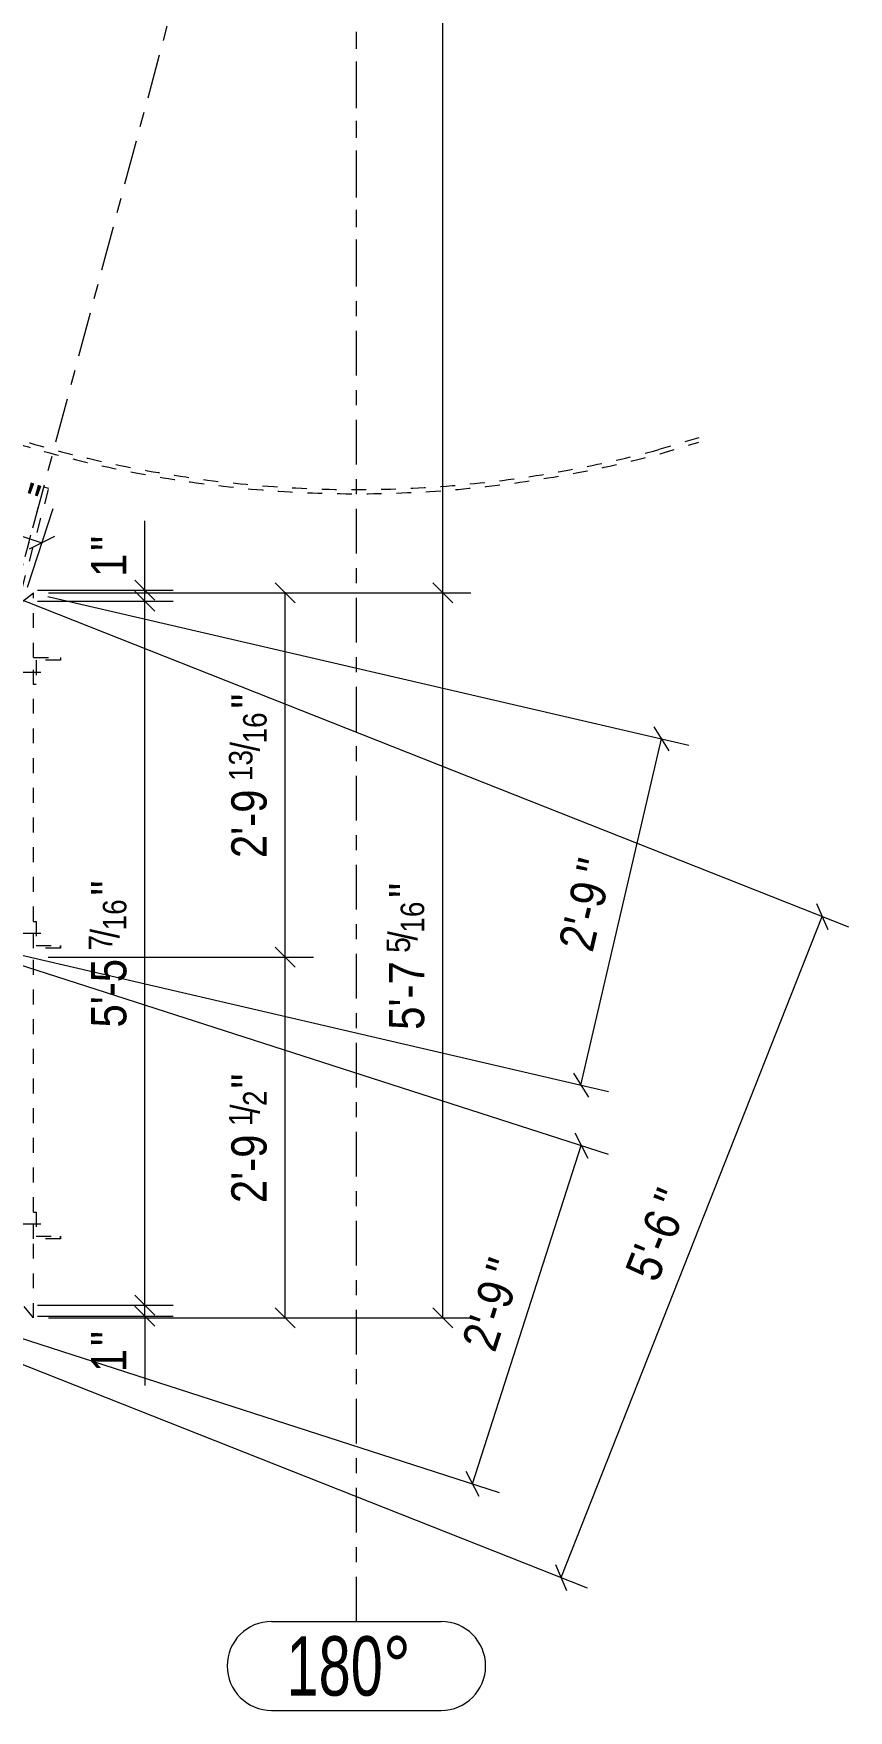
# Model space of a CAD drawing. Header units: millimetres. Extents: x -16923 to 12967, y -5402 to 13813.
# Drawn here: x -9992 to -8069, y -2012 to 1944 of the extents above; entities that cross this region are included whole.
import ezdxf

# ---------------------------------------------------------------- set-up
doc = ezdxf.new("R2010")
doc.units = ezdxf.units.MM
doc.header["$LTSCALE"] = 35
for name, pattern in [('XKITLINE00', [0]), ('XKITLINE01', [4, 1, -1, 1, -1]), ('XKITLINE03', [6, 3, -1, 1, -1])]:
    doc.linetypes.add(name, pattern=pattern)
for name, color, linetype, lineweight in [('Bolt', 3, 'Continuous', 0), ('Dimension', 7, 'Continuous', 0), ('Grid', 1, 'Continuous', 0), ('Part', 2, 'Continuous', 0)]:
    doc.layers.add(name, color=color, linetype=linetype, lineweight=lineweight)
doc.styles.add('ARIAL', font='arial.ttf')
doc.styles.add('ARIAL_NARROW', font='ARIALN.TTF')

msp = doc.modelspace()

# ---------------------------------------------------------------- linework, layer by layer
at = {"layer": 'Bolt', "color": 8, "linetype": 'XKITLINE00', "lineweight": 0}
for p, q in [((-9974.530256, 436.720692), (-10030.092757, 436.720692)), ((-9974.530256, 436.720692), (-10030.092757, 436.720692)), ((-9974.530254, -179.229308), (-10030.092755, -179.229308)), ((-9974.530254, -179.229308), (-10030.092755, -179.229308)), ((-9974.530254, -865.029308), (-10030.092755, -865.029308)), ((-9974.530254, -865.029308), (-10030.092755, -865.029308))]:
    msp.add_line(p, q, dxfattribs=at)
at = {"layer": 'Dimension', "color": 4, "linetype": 'XKITLINE00', "lineweight": 0}
for p, q in [((-9026.208114, 624.088293), (-9026.208114, 3627.696377)), ((-9049.781287, 647.661466), (-9002.634942, 600.515121)), ((-9049.781287, 647.661466), (-9002.634942, 600.515121)), ((-9956.992753, 624.088293), (-8959.533114, 624.088293)), ((-9956.992753, 624.088293), (-8959.533114, 624.088293)), ((-9026.208114, -1086.313704), (-9026.208114, 624.088293)), ((-9049.781287, -1062.740531), (-9002.634942, -1109.886876)), ((-9956.992753, -1086.313704), (-8959.533114, -1086.313704))]:
    msp.add_line(p, q, dxfattribs=at)
at = {"layer": 'Dimension', "color": 7, "linetype": 'XKITLINE00', "lineweight": 0}
for p, q in [((-10331.451063, 860.201904), (-9972.195842, 742.547544)), ((-10006.428265, 638.019529), (-9945.608289, 823.7321)), ((-9729.083021, 630.604006), (-9729.083021, 794.361448)), ((-9729.083021, 630.604006), (-9729.083021, 794.361448)), ((-9942.456761, 757.613266), (-10001.934923, 727.481821)), ((-10336.475869, 732.910568), (-8068.528556, -163.654481)), ((-9752.656193, 654.177178), (-9705.509848, 607.030834)), ((-9421.651737, 647.661466), (-9374.505392, 600.515121)), ((-9982.392753, 630.604006), (-9662.408021, 630.604006)), ((-9982.392753, 604.951232), (-9662.408021, 604.951232)), ((-9982.392753, 604.951232), (-9662.408021, 604.951232)), ((-9957.900823, 616.167416), (-8445.252778, 264.72063)), ((-9956.992753, 624.088293), (-9331.403564, 624.088293)), ((-9752.656193, 628.524404), (-9705.509848, 581.378059)), ((-9752.656193, 628.524404), (-9705.509848, 581.378059)), ((-9729.083021, 604.951232), (-9729.083021, 630.604006)), ((-9729.083021, -1056.383179), (-9729.083021, 604.951232)), ((-9398.078564, -234.824437), (-9398.078564, 624.088293)), ((-8699.929835, -536.807704), (-8510.197905, 279.809901)), ((-8527.824612, 308.106334), (-8492.571198, 251.513468)), ((-8143.790297, -108.553688), (-8117.278298, -169.731049)), ((-10404.084151, -130.322169), (-8635.693045, -700.111797)), ((-8747.022147, -1698.607533), (-8130.534297, -139.142368)), ((-10148.029147, -200.358091), (-8634.984708, -551.896975)), ((-9957.136478, -234.824437), (-9331.403564, -234.824437)), ((-9957.136478, -234.824437), (-9331.403564, -234.824437)), ((-9421.651737, -211.251265), (-9374.505392, -258.397609)), ((-9421.651737, -211.251265), (-9374.505392, -258.397609)), ((-9398.078564, -1086.313704), (-9398.078564, -234.824437)), ((-8717.556542, -508.511271), (-8682.303128, -565.104137)), ((-8714.362903, -649.997124), (-8683.947345, -709.3305)), ((-8956.215506, -1477.472812), (-8699.155124, -679.663812)), ((-10952.963719, -826.554597), (-8685.016406, -1723.119646)), ((-10661.144533, -928.131168), (-8892.753427, -1497.920797)), ((-9982.392754, -1056.383179), (-9662.408021, -1056.383179)), ((-9982.392754, -1056.383179), (-9662.408021, -1056.383179)), ((-9752.656193, -1032.810007), (-9705.509848, -1079.956351)), ((-9752.656193, -1032.810007), (-9705.509848, -1079.956351)), ((-9752.656193, -1058.253518), (-9705.509848, -1105.399863)), ((-9729.083021, -1081.826691), (-9729.083021, -1056.383179)), ((-9421.651737, -1062.740531), (-9374.505392, -1109.886876)), ((-9982.392754, -1081.826691), (-9662.408021, -1081.826691)), ((-9956.992753, -1086.313704), (-9331.403564, -1086.313704)), ((-9729.083021, -1081.826691), (-9729.083021, -1245.584133)), ((-9729.083021, -1081.826691), (-9729.083021, -1245.584133)), ((-8971.423285, -1447.806124), (-8941.007727, -1507.1395)), ((-8760.278147, -1668.018853), (-8733.766148, -1729.196214))]:
    msp.add_line(p, q, dxfattribs=at)
at = {"layer": 'Dimension', "color": 3}
for p in [(-9972.195842, 742.547544), (-9729.083021, 630.604006), (-9729.083021, 604.951232), (-9729.083021, 604.951232), (-9398.078564, 624.088293), (-8510.197905, 279.809901), (-8130.534297, -139.142368), (-9398.078564, -234.824437), (-9398.078564, -234.824437), (-8699.929835, -536.807704), (-8699.155124, -679.663812), (-9729.083021, -1056.383179), (-9729.083021, -1056.383179), (-9729.083021, -1081.826691), (-9398.078564, -1086.313704), (-8956.215506, -1477.472812), (-8747.022147, -1698.607533)]:
    msp.add_point(p, dxfattribs=at)
at = {"layer": 'Dimension', "color": 4}
for p in [(-9026.208114, 624.088293), (-9026.208114, 624.088293), (-9026.208114, -1086.313704)]:
    msp.add_point(p, dxfattribs=at)
at = {"layer": 'Grid', "color": 1, "linetype": 'XKITLINE03', "lineweight": 0}
for p, q in [((-9229.992753, 1352.696377), (-9229.992753, 5902.696377)), ((-9229.992753, -1802.453623), (-9229.992753, 3802.696377)), ((-10645.784694, -1656.111078), (-9184.699421, 3796.733397))]:
    msp.add_line(p, q, dxfattribs=at)
at = {"layer": 'Grid', "color": 1, "linetype": 'XKITLINE00', "lineweight": 0}
for p, q in [((-9429.978105, -1802.453623), (-9030.007402, -1802.453623)), ((-9429.978105, -2012.453623), (-9030.007402, -2012.453623))]:
    msp.add_line(p, q, dxfattribs=at)
for centre, start, end in [((-9429.978105, -1907.453623), 90, 270), ((-9030.007402, -1907.453623), 270, 90)]:
    msp.add_arc(centre, 105, start, end, dxfattribs=at)
at = {"layer": 'Part', "color": 8, "linetype": 'XKITLINE01', "lineweight": 0}
for p, q in [((-8421.512753, 990.258539), (-8515.809098, 962.326689)), ((-8513.220908, 952.667431), (-8421.512753, 979.832624)), ((-10025.447207, 659.019943), (-9967.924677, 873.696946)), ((-9955.657419, 870.409944), (-9967.924677, 873.696946)), ((-10019.721105, 631.321012), (-9955.657419, 870.409944)), ((-10017.392753, 604.703297), (-9991.992753, 624.088293)), ((-9991.992753, 471.645692), (-9991.992753, 624.088293)), ((-9991.992753, 408.145692), (-9991.992753, 471.645692)), ((-9991.992753, 408.145692), (-9991.992753, 471.645692)), ((-9991.992753, 471.645692), (-9928.492753, 471.645692)), ((-9928.492753, 465.295692), (-9985.642753, 465.295692)), ((-9985.642753, 465.295692), (-9985.642753, 408.145692)), ((-9928.492753, 471.645692), (-9928.492753, 465.295692)), ((-9991.992753, -150.654308), (-9991.992753, 408.145692)), ((-9985.642753, 408.145692), (-9991.992753, 408.145692)), ((-9991.992753, -214.154308), (-9991.992753, -150.654308)), ((-9991.992753, -214.154308), (-9991.992753, -150.654308)), ((-9991.992753, -150.654308), (-9985.642753, -150.654308)), ((-9985.642753, -150.654308), (-9985.642753, -207.804308)), ((-9991.992753, -836.454308), (-9991.992753, -214.154308)), ((-9928.492753, -214.154308), (-9991.992753, -214.154308)), ((-9985.642753, -207.804308), (-9928.490994, -207.804308)), ((-9928.492753, -214.154308), (-9928.490994, -207.804308)), ((-9928.492753, -207.804308), (-9928.492753, -214.154308)), ((-9991.992753, -899.954308), (-9991.992753, -836.454308)), ((-9991.992753, -899.954308), (-9991.992753, -836.454308)), ((-9991.992753, -836.454308), (-9985.642753, -836.454308)), ((-9985.642753, -836.454308), (-9985.642753, -893.604308)), ((-9991.992753, -1086.313703), (-9991.992753, -899.954308)), ((-9928.492753, -899.954308), (-9991.992753, -899.954308)), ((-9985.642753, -893.604308), (-9928.490994, -893.604308)), ((-9928.492753, -899.954308), (-9928.490994, -893.604308)), ((-9928.492753, -893.604308), (-9928.492753, -899.954308)), ((-9991.992753, -1086.313703), (-10017.392754, -1055.903562))]:
    msp.add_line(p, q, dxfattribs=at)
for radius in [2769.39375, 2759.39375]:
    msp.add_arc((-9229.992753, 3627.696377), radius, 75, 285, dxfattribs=at)

# ---------------------------------------------------------------- texts
at = {"layer": 'Dimension', "color": 3, "style": 'ARIAL', "width": 0.85}
for s, height, rotation, p in [('"', 83.343747, -18.134114216, (-10028.445916, 807.011339)), ('"', 83.343747, 90.000210459, (-9772.838484, 723.673904)), ('1', 83.343747, 90.000210459, (-9772.838484, 661.857912)), ('"', 83.343747, 90.000210459, (-9441.834028, 351.33825)), ('16', 55.5624992, 90.000210459, (-9441.834028, 268.916926)), ('13', 55.5624992, 90.000210459, (-9475.171528, 180.318072)), ('/', 66.674999, 90.000210459, (-9458.502778, 250.384337)), ("2'-9", 83.3437467, 90.000210459, (-9441.834028, -1.508032)), ('"', 83.343747, 76.919583996, (-8631.57163, -49.247511)), ('"', 83.343747, 90.000210459, (-9772.838484, -89.614983)), ("2'-9", 83.3437467, 76.919583996, (-8672.720837, -226.356164)), ('16', 55.5624992, 90.000210459, (-9772.838484, -172.036307)), ('7', 55.562499, 90.000210459, (-9806.175984, -219.424499)), ('/', 66.674999, 90.000210459, (-9789.507234, -190.568896)), ("5'-5", 83.3437467, 90.000210459, (-9772.838484, -401.250603)), ('"', 83.343747, 90.000210459, (-9441.834028, -545.07341)), ('2', 55.562499, 90.000210459, (-9441.834028, -586.284073)), ('/', 66.674999, 90.000210459, (-9458.502778, -604.816662)), ('1', 55.562499, 90.000210459, (-9475.171528, -633.672264)), ("2'-9", 83.3437467, 90.000210459, (-9441.834028, -815.498368)), ('"', 83.343747, 68.428349472, (-8453.295205, -836.578527)), ("5'-6", 83.3437467, 68.428349472, (-8520.140979, -1005.671326)), ('"', 83.343747, 72.141115985, (-8847.497737, -997.383879)), ("2'-9", 83.3437467, 72.141115985, (-8903.260428, -1170.448186)), ('"', 83.343747, 90.000210459, (-9772.838484, -1152.514235)), ('1', 83.343747, 90.000210459, (-9772.838484, -1214.330227))]:
    msp.add_text(s, height=height, rotation=rotation, dxfattribs=at).set_placement(p)
at = {"layer": 'Dimension', "color": 4, "style": 'ARIAL', "width": 0.85}
for s, height, p in [('"', 83.343747, (-9069.963578, -95.011714)), ('16', 55.5624992, (-9069.963578, -177.433039)), ('5', 55.562499, (-9103.301078, -224.821231)), ('/', 66.674999, (-9086.632328, -195.965628)), ("5'-7", 83.3437467, (-9069.963578, -406.647334))]:
    msp.add_text(s, height=height, rotation=90.000210459, dxfattribs=at).set_placement(p)
at = {"layer": 'Grid', "color": 3, "style": 'ARIAL_NARROW', "width": 0.85}
msp.add_text('180°', height=140, dxfattribs=at).set_placement((-9394.978105, -1977.453623))

doc.saveas('drawing.dxf')
